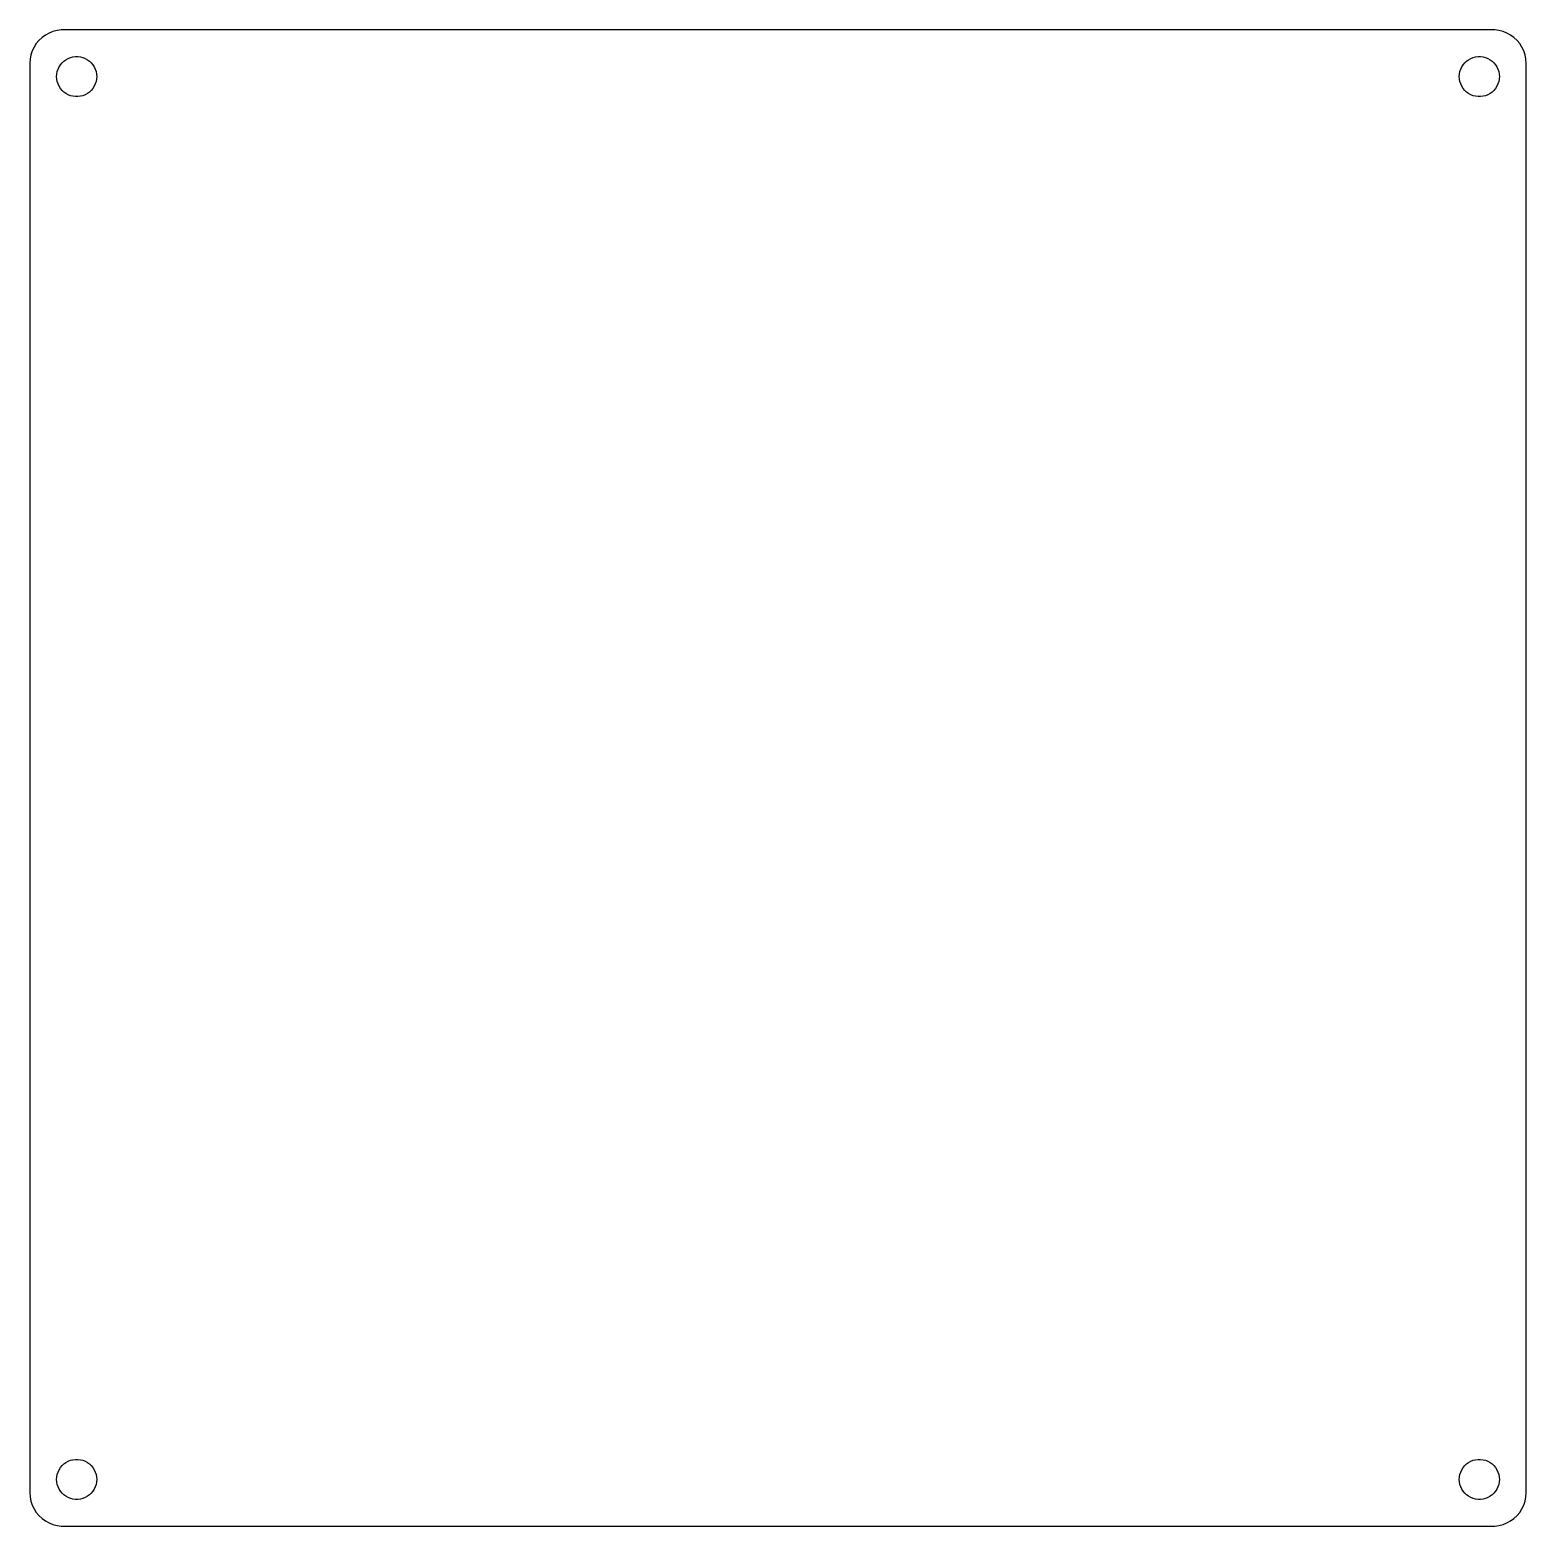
# Model space of a CAD drawing. Header units: metres. Extents: x -112 to 112, y -112 to 112.
import ezdxf

# ---------------------------------------------------------------- set-up
doc = ezdxf.new("R2010")
doc.units = ezdxf.units.M

msp = doc.modelspace()

# ---------------------------------------------------------------- linework, layer by layer
for p, q in [((-111.045, 109.939), (-111.382, 109.409)), ((-110.645, 110.423), (-111.045, 109.939)), ((-110.187, 110.853), (-110.645, 110.423)), ((-109.679, 111.222), (-110.187, 110.853)), ((-109.129, 111.524), (-109.679, 111.222)), ((-108.545, 111.755), (-109.129, 111.524)), ((-107.937, 111.911), (-108.545, 111.755)), ((-107.314, 111.99), (-107.937, 111.911)), ((107.314, 111.99), (-107.314, 111.99)), ((107.937, 111.911), (107.314, 111.99)), ((108.545, 111.755), (107.937, 111.911)), ((109.129, 111.524), (108.545, 111.755)), ((109.679, 111.222), (109.129, 111.524)), ((110.187, 110.853), (109.679, 111.222)), ((110.645, 110.423), (110.187, 110.853)), ((111.045, 109.939), (110.645, 110.423)), ((111.382, 109.409), (111.045, 109.939)), ((-111.961, 107.627), (-112, 107)), ((-111.843, 108.243), (-111.961, 107.627)), ((-111.649, 108.841), (-111.843, 108.243)), ((-111.382, 109.409), (-111.649, 108.841)), ((-106.912, 107.312), (-106.607, 107.533)), ((-106.607, 107.533), (-106.277, 107.714)), ((-106.277, 107.714), (-105.927, 107.853)), ((-105.927, 107.853), (-105.562, 107.947)), ((-105.562, 107.947), (-105.188, 107.994)), ((-105.188, 107.994), (-104.812, 107.994)), ((-104.812, 107.994), (-104.438, 107.947)), ((-104.438, 107.947), (-104.073, 107.853)), ((-104.073, 107.853), (-103.723, 107.714)), ((-103.723, 107.714), (-103.393, 107.533)), ((-103.393, 107.533), (-103.088, 107.312)), ((103.088, 107.312), (103.393, 107.533)), ((103.393, 107.533), (103.723, 107.714)), ((103.723, 107.714), (104.073, 107.853)), ((104.073, 107.853), (104.438, 107.947)), ((104.438, 107.947), (104.812, 107.994)), ((104.812, 107.994), (105.188, 107.994)), ((105.188, 107.994), (105.562, 107.947)), ((105.562, 107.947), (105.927, 107.853)), ((105.927, 107.853), (106.277, 107.714)), ((106.277, 107.714), (106.607, 107.533)), ((106.607, 107.533), (106.912, 107.312)), ((111.649, 108.841), (111.382, 109.409)), ((111.843, 108.243), (111.649, 108.841)), ((111.961, 107.627), (111.843, 108.243)), ((112, 107), (111.961, 107.627)), ((-112, 107), (-112, -107)), ((-108, 105), (-107.976, 105.376)), ((-107.976, 105.376), (-107.906, 105.746)), ((-107.906, 105.746), (-107.789, 106.104)), ((-107.789, 106.104), (-107.629, 106.445)), ((-107.629, 106.445), (-107.427, 106.763)), ((-107.427, 106.763), (-107.187, 107.054)), ((-107.187, 107.054), (-106.912, 107.312)), ((-103.088, 107.312), (-102.813, 107.054)), ((-102.813, 107.054), (-102.573, 106.763)), ((-102.573, 106.763), (-102.371, 106.445)), ((-102.371, 106.445), (-102.211, 106.104)), ((-102.211, 106.104), (-102.094, 105.746)), ((-102.094, 105.746), (-102.024, 105.376)), ((-102.024, 105.376), (-102, 105)), ((102, 105), (102.024, 105.376)), ((102.024, 105.376), (102.094, 105.746)), ((102.094, 105.746), (102.211, 106.104)), ((102.211, 106.104), (102.371, 106.445)), ((102.371, 106.445), (102.573, 106.763)), ((102.573, 106.763), (102.813, 107.054)), ((102.813, 107.054), (103.088, 107.312)), ((106.912, 107.312), (107.187, 107.054)), ((107.187, 107.054), (107.427, 106.763)), ((107.427, 106.763), (107.629, 106.445)), ((107.629, 106.445), (107.789, 106.104)), ((107.789, 106.104), (107.906, 105.746)), ((107.906, 105.746), (107.976, 105.376)), ((107.976, 105.376), (108, 105)), ((112, -107), (112, 107)), ((-107.976, 104.624), (-108, 105)), ((-107.906, 104.254), (-107.976, 104.624)), ((-107.789, 103.896), (-107.906, 104.254)), ((-107.629, 103.555), (-107.789, 103.896)), ((-107.427, 103.237), (-107.629, 103.555)), ((-107.187, 102.946), (-107.427, 103.237)), ((-102.573, 103.237), (-102.813, 102.946)), ((-102.371, 103.555), (-102.573, 103.237)), ((-102.211, 103.896), (-102.371, 103.555)), ((-102.094, 104.254), (-102.211, 103.896)), ((-102.024, 104.624), (-102.094, 104.254)), ((-102, 105), (-102.024, 104.624)), ((102.024, 104.624), (102, 105)), ((102.094, 104.254), (102.024, 104.624)), ((102.211, 103.896), (102.094, 104.254)), ((102.371, 103.555), (102.211, 103.896)), ((102.573, 103.237), (102.371, 103.555)), ((102.813, 102.946), (102.573, 103.237)), ((107.427, 103.237), (107.187, 102.946)), ((107.629, 103.555), (107.427, 103.237)), ((107.789, 103.896), (107.629, 103.555)), ((107.906, 104.254), (107.789, 103.896)), ((107.976, 104.624), (107.906, 104.254)), ((108, 105), (107.976, 104.624)), ((-106.912, 102.688), (-107.187, 102.946)), ((-106.607, 102.467), (-106.912, 102.688)), ((-106.277, 102.286), (-106.607, 102.467)), ((-105.927, 102.147), (-106.277, 102.286)), ((-105.562, 102.053), (-105.927, 102.147)), ((-105.188, 102.006), (-105.562, 102.053)), ((-104.812, 102.006), (-105.188, 102.006)), ((-104.438, 102.053), (-104.812, 102.006)), ((-104.073, 102.147), (-104.438, 102.053)), ((-103.723, 102.286), (-104.073, 102.147)), ((-103.393, 102.467), (-103.723, 102.286)), ((-103.088, 102.688), (-103.393, 102.467)), ((-102.813, 102.946), (-103.088, 102.688)), ((103.088, 102.688), (102.813, 102.946)), ((103.393, 102.467), (103.088, 102.688)), ((103.723, 102.286), (103.393, 102.467)), ((104.073, 102.147), (103.723, 102.286)), ((104.438, 102.053), (104.073, 102.147)), ((104.812, 102.006), (104.438, 102.053)), ((105.188, 102.006), (104.812, 102.006)), ((105.562, 102.053), (105.188, 102.006)), ((105.927, 102.147), (105.562, 102.053)), ((106.277, 102.286), (105.927, 102.147)), ((106.607, 102.467), (106.277, 102.286)), ((106.912, 102.688), (106.607, 102.467)), ((107.187, 102.946), (106.912, 102.688)), ((-107.427, -103.237), (-107.187, -102.946)), ((-107.187, -102.946), (-106.912, -102.688)), ((-106.912, -102.688), (-106.607, -102.467)), ((-106.607, -102.467), (-106.277, -102.286)), ((-106.277, -102.286), (-105.927, -102.147)), ((-105.927, -102.147), (-105.562, -102.053)), ((-105.562, -102.053), (-105.188, -102.006)), ((-105.188, -102.006), (-104.812, -102.006)), ((-104.812, -102.006), (-104.438, -102.053)), ((-104.438, -102.053), (-104.073, -102.147)), ((-104.073, -102.147), (-103.723, -102.286)), ((-103.723, -102.286), (-103.393, -102.467)), ((-103.393, -102.467), (-103.088, -102.688)), ((-103.088, -102.688), (-102.813, -102.946)), ((-102.813, -102.946), (-102.573, -103.237)), ((102.573, -103.237), (102.813, -102.946)), ((102.813, -102.946), (103.088, -102.688)), ((103.088, -102.688), (103.393, -102.467)), ((103.393, -102.467), (103.723, -102.286)), ((103.723, -102.286), (104.073, -102.147)), ((104.073, -102.147), (104.438, -102.053)), ((104.438, -102.053), (104.812, -102.006)), ((104.812, -102.006), (105.188, -102.006)), ((105.188, -102.006), (105.562, -102.053)), ((105.562, -102.053), (105.927, -102.147)), ((105.927, -102.147), (106.277, -102.286)), ((106.277, -102.286), (106.607, -102.467)), ((106.607, -102.467), (106.912, -102.688)), ((106.912, -102.688), (107.187, -102.946)), ((107.187, -102.946), (107.427, -103.237)), ((-108, -105), (-107.976, -104.624)), ((-107.976, -105.376), (-108, -105)), ((-107.976, -104.624), (-107.906, -104.254)), ((-107.906, -104.254), (-107.789, -103.896)), ((-107.789, -103.896), (-107.629, -103.555)), ((-107.629, -103.555), (-107.427, -103.237)), ((-102.573, -103.237), (-102.371, -103.555)), ((-102.371, -103.555), (-102.211, -103.896)), ((-102.211, -103.896), (-102.094, -104.254)), ((-102.094, -104.254), (-102.024, -104.624)), ((-102.024, -104.624), (-102, -105)), ((-102, -105), (-102.024, -105.376)), ((102, -105), (102.024, -104.624)), ((102.024, -105.376), (102, -105)), ((102.024, -104.624), (102.094, -104.254)), ((102.094, -104.254), (102.211, -103.896)), ((102.211, -103.896), (102.371, -103.555)), ((102.371, -103.555), (102.573, -103.237)), ((107.427, -103.237), (107.629, -103.555)), ((107.629, -103.555), (107.789, -103.896)), ((107.789, -103.896), (107.906, -104.254)), ((107.906, -104.254), (107.976, -104.624)), ((107.976, -104.624), (108, -105)), ((108, -105), (107.976, -105.376)), ((-112, -107), (-111.961, -107.627)), ((-107.906, -105.746), (-107.976, -105.376)), ((-107.789, -106.104), (-107.906, -105.746)), ((-107.629, -106.445), (-107.789, -106.104)), ((-107.427, -106.763), (-107.629, -106.445)), ((-107.187, -107.054), (-107.427, -106.763)), ((-106.912, -107.312), (-107.187, -107.054)), ((-106.607, -107.533), (-106.912, -107.312)), ((-103.088, -107.312), (-103.393, -107.533)), ((-102.813, -107.054), (-103.088, -107.312)), ((-102.573, -106.763), (-102.813, -107.054)), ((-102.371, -106.445), (-102.573, -106.763)), ((-102.211, -106.104), (-102.371, -106.445)), ((-102.094, -105.746), (-102.211, -106.104)), ((-102.024, -105.376), (-102.094, -105.746)), ((102.094, -105.746), (102.024, -105.376)), ((102.211, -106.104), (102.094, -105.746)), ((102.371, -106.445), (102.211, -106.104)), ((102.573, -106.763), (102.371, -106.445)), ((102.813, -107.054), (102.573, -106.763)), ((103.088, -107.312), (102.813, -107.054)), ((103.393, -107.533), (103.088, -107.312)), ((106.912, -107.312), (106.607, -107.533)), ((107.187, -107.054), (106.912, -107.312)), ((107.427, -106.763), (107.187, -107.054)), ((107.629, -106.445), (107.427, -106.763)), ((107.789, -106.104), (107.629, -106.445)), ((107.906, -105.746), (107.789, -106.104)), ((107.976, -105.376), (107.906, -105.746)), ((111.961, -107.627), (112, -107)), ((-111.961, -107.627), (-111.843, -108.243)), ((-111.843, -108.243), (-111.649, -108.841)), ((-111.649, -108.841), (-111.382, -109.409)), ((-111.382, -109.409), (-111.045, -109.939)), ((-106.277, -107.714), (-106.607, -107.533)), ((-105.927, -107.853), (-106.277, -107.714)), ((-105.562, -107.947), (-105.927, -107.853)), ((-105.188, -107.994), (-105.562, -107.947)), ((-104.812, -107.994), (-105.188, -107.994)), ((-104.438, -107.947), (-104.812, -107.994)), ((-104.073, -107.853), (-104.438, -107.947)), ((-103.723, -107.714), (-104.073, -107.853)), ((-103.393, -107.533), (-103.723, -107.714)), ((103.723, -107.714), (103.393, -107.533)), ((104.073, -107.853), (103.723, -107.714)), ((104.438, -107.947), (104.073, -107.853)), ((104.812, -107.994), (104.438, -107.947)), ((105.188, -107.994), (104.812, -107.994)), ((105.562, -107.947), (105.188, -107.994)), ((105.927, -107.853), (105.562, -107.947)), ((106.277, -107.714), (105.927, -107.853)), ((106.607, -107.533), (106.277, -107.714)), ((111.045, -109.939), (111.382, -109.409)), ((111.382, -109.409), (111.649, -108.841)), ((111.649, -108.841), (111.843, -108.243)), ((111.843, -108.243), (111.961, -107.627)), ((-111.045, -109.939), (-110.645, -110.423)), ((-110.645, -110.423), (-110.187, -110.853)), ((-110.187, -110.853), (-109.679, -111.222)), ((-109.679, -111.222), (-109.129, -111.524)), ((-109.129, -111.524), (-108.545, -111.755)), ((-108.545, -111.755), (-107.937, -111.911)), ((-107.937, -111.911), (-107.314, -111.99)), ((-107.314, -111.99), (107.314, -111.99)), ((107.314, -111.99), (107.937, -111.911)), ((107.937, -111.911), (108.545, -111.755)), ((108.545, -111.755), (109.129, -111.524)), ((109.129, -111.524), (109.679, -111.222)), ((109.679, -111.222), (110.187, -110.853)), ((110.187, -110.853), (110.645, -110.423)), ((110.645, -110.423), (111.045, -109.939))]:
    msp.add_line(p, q)

doc.saveas('drawing.dxf')
